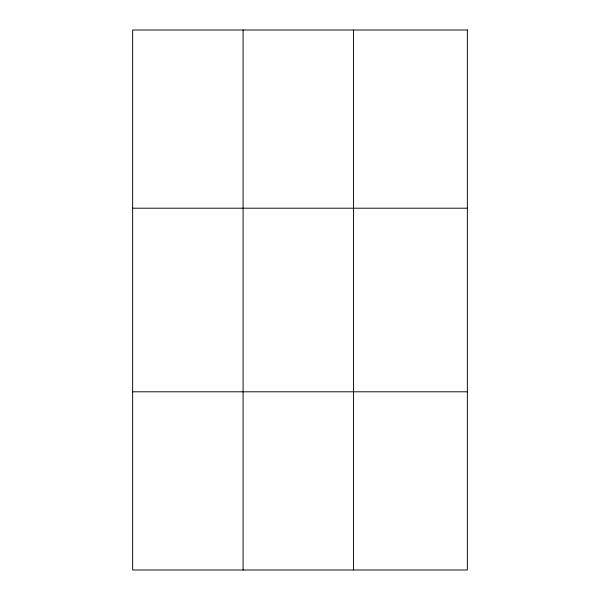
<?xml version="1.0" encoding="UTF-8"?>
<svg xmlns="http://www.w3.org/2000/svg" width="600" height="600" viewBox="0 0 600 600"><rect width="100%" height="100%" fill="white"/><g stroke="black" fill="none" stroke-linecap="round" stroke-linejoin="round"><path stroke-width="0.9" d="M243.097 570L243.097 30M353.55 570L353.55 30M132.653 208.2L467.347 208.2M132.653 391.8L467.347 391.8M467.347 30L467.347 570L132.653 570L132.653 30L467.347 30"/></g></svg>
